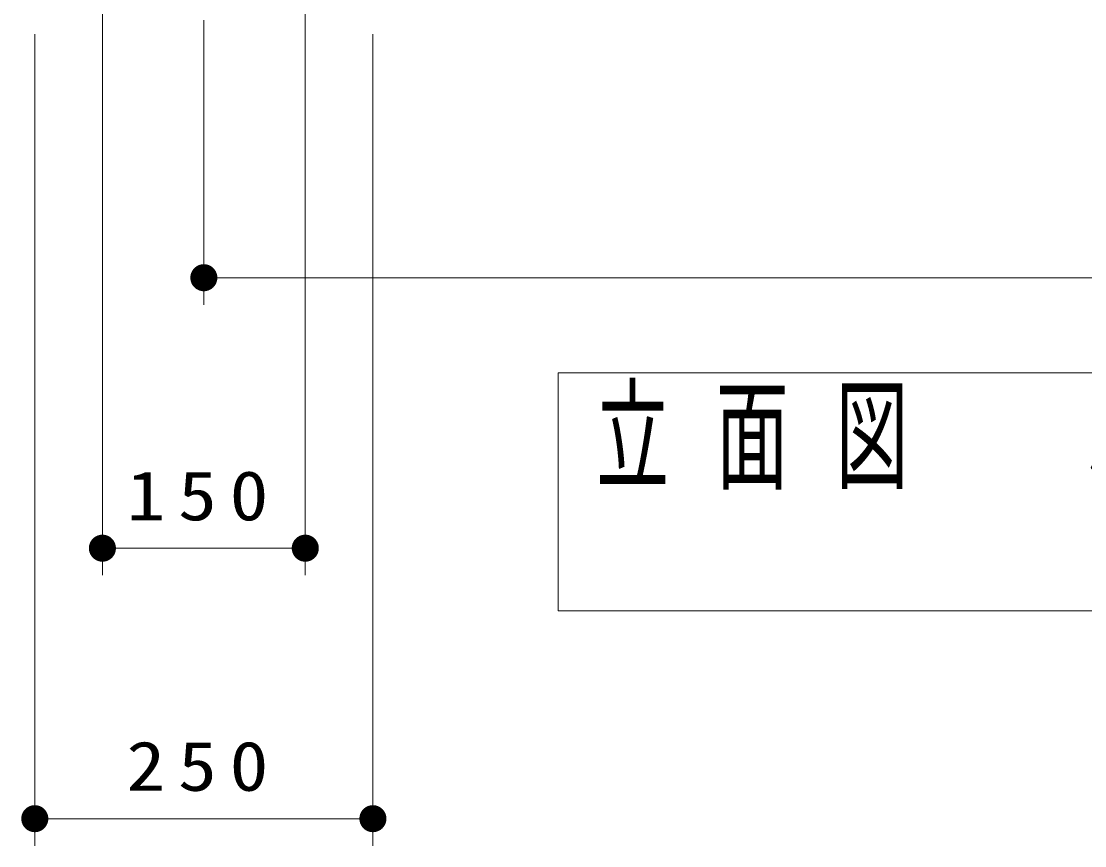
# Model space of a CAD drawing. Units: millimetres on the paper, scale 1:20. Extents: x -365 to 0, y 0 to 257.
# Drawn here: x -283.08 to -243.76, y 57.34 to 87.82 of the extents above; entities that cross this region are included whole.
import ezdxf

# ---------------------------------------------------------------- set-up
doc = ezdxf.new("R2010")
doc.units = ezdxf.units.MM
doc.linetypes.add('USER2', pattern=[6, 3, -1, 1, -1])
doc.layers.add('1_20', color=7, linetype='Continuous', lineweight=25)
doc.styles.add('ＭＳ ゴシック', font='')
doc.styles.get('ＭＳ ゴシック').set_extended_font_data('MS Gothic')

# ---------------------------------------------------------------- blocks, each defined once
blk = doc.blocks.new('filled_dot')
at = {"color": 0, "linetype": 'Continuous', "lineweight": -2, "const_width": 1.25}
blk.add_lwpolyline([(-0.625, 0, 1), (0.625, 0, 1)], format="xyb", close=True, dxfattribs=at)

msp = doc.modelspace()

# ---------------------------------------------------------------- linework, layer by layer
at = {"layer": '1_20', "linetype": 'USER2', "lineweight": 13}
msp.add_line((-276.332, 84.861), (-276.332, 105.695), dxfattribs=at)
at = {"layer": '1_20', "lineweight": 13}
for p, q in [((-280.082, 93.838), (-280.082, 67.338)), ((-272.582, 93.838), (-272.582, 67.338)), ((-282.582, 87.338), (-282.582, 57.338)), ((-270.082, 87.338), (-270.082, 57.338)), ((-276.332, 84.861), (-276.332, 77.338)), ((-202.332, 78.338), (-276.332, 78.338)), ((-263.232, 74.817), (-263.232, 66.017)), ((-215.432, 74.817), (-263.232, 74.817)), ((-272.582, 68.338), (-280.082, 68.338)), ((-263.232, 66.017), (-215.432, 66.017)), ((-270.082, 58.338), (-282.582, 58.338))]:
    msp.add_line(p, q, dxfattribs=at)

# ---------------------------------------------------------------- block references
at = {"layer": '1_20', "lineweight": 13, "xscale": 0.4, "yscale": 0.4}
for p in [(-276.332, 78.338), (-280.082, 68.338), (-282.582, 58.338)]:
    msp.add_blockref('filled_dot', p, dxfattribs=at)
at = {"layer": '1_20', "lineweight": 13, "xscale": 0.4, "yscale": 0.4, "rotation": 180}
for p in [(-272.582, 68.338), (-270.082, 58.338)]:
    msp.add_blockref('filled_dot', p, dxfattribs=at)

# ---------------------------------------------------------------- texts
at = {"layer": '1_20', "style": 'ＭＳ ゴシック'}
for s, insert, char_height, attachment_point in [('\\T1.64;\\W0.6;立面図\u3000Ｓ＝１／２０', (-261.832, 74.167), 3.299, 1), ('\\T1.33;\\W1.15;150', (-276.332, 69.338), 1.833, 8), ('\\T1.33;\\W1.15;250', (-276.332, 59.338), 1.833, 8)]:
    msp.add_mtext(s, dxfattribs=dict(at, insert=insert, char_height=char_height, attachment_point=attachment_point))

doc.saveas('drawing.dxf')
